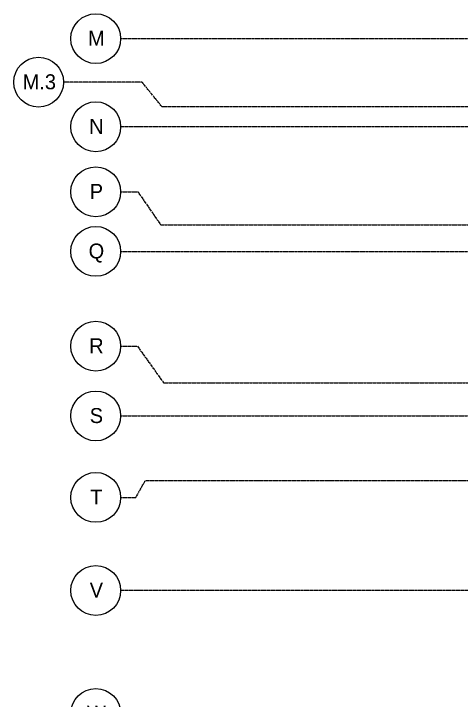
# Model space of a CAD drawing. Header units: inches. Extents: x -6955 to 13123, y -1334 to 3701.
# Drawn here: x -70.8 to 198.7, y 1567.5 to 1980.6 of the extents above; entities that cross this region are included whole.
import ezdxf
from ezdxf.enums import TextEntityAlignment as Align

# ---------------------------------------------------------------- set-up
doc = ezdxf.new("R2010")
doc.units = ezdxf.units.IN
doc.header["$MEASUREMENT"] = 0
doc.linetypes.add('CENTER2', pattern=[1.125, 0.75, -0.125, 0.125, -0.125])
doc.layers.add('A-Grid(SmallScale)', color=11, linetype='CENTER2')
doc.layers.add('S-Grid-Iden', color=7, linetype='Continuous')

# ---------------------------------------------------------------- blocks, each defined once
blk = doc.blocks.new('Column Bubble')
blk.add_circle((-0.0042, -0.0024), 0.1562)
blk.add_attdef('XX', text='', height=0.0938).set_placement((0, 0), align=Align.MIDDLE_CENTER)

msp = doc.modelspace()

# ---------------------------------------------------------------- linework, layer by layer
at = {"layer": 'A-Grid(SmallScale)'}
for p, q in [((-6.4103, 1965.5773), (3801.5897, 1965.5773)), ((3801.5897, 1912.5773), (-6.4103, 1912.5773)), ((17.7045, 1853.5773), (3801.5897, 1853.5773)), ((-6.4103, 1837.5773), (3801.5897, 1837.5773)), ((19.3911, 1758.5773), (3801.5897, 1758.5773)), ((-6.4103, 1738.5773), (3801.5897, 1738.5773)), ((3799.5897, 1699.5773), (8.3999, 1699.5773)), ((3801.5897, 1633.5773), (-6.4103, 1633.5773))]:
    msp.add_line(p, q, dxfattribs=at)
for points in [[(3801.5897, 1924.5773), (18.5272, 1924.5773), (6.4647, 1939.3898), (-40.7853, 1939.3898)], [(-6.4103, 1873.4423), (3.9452, 1873.4423), (17.7045, 1853.5773)], [(-6.4103, 1780.5934), (3.6789, 1780.5934), (19.3911, 1758.5773)], [(-6.4103, 1689.5773), (2.7583, 1689.5773), (8.3999, 1699.5773)]]:
    msp.add_lwpolyline(points, dxfattribs=at)

# ---------------------------------------------------------------- block references
at = {"layer": 'S-Grid-Iden', "xscale": 96, "yscale": 96, "zscale": 96}
for p, values in [((-21.005, 1965.8113), {'XX': 'M'}), ((-55.38, 1939.6238), {'XX': 'M.3'}), ((-21.005, 1912.8113), {'XX': 'N'}), ((-21.005, 1873.6763), {'XX': 'P'}), ((-21.005, 1837.8113), {'XX': 'Q'}), ((-21.005, 1780.8274), {'XX': 'R'}), ((-21.005, 1738.8113), {'XX': 'S'}), ((-21.005, 1689.8113), {'XX': 'T'}), ((-21.005, 1633.8113), {'XX': 'V'}), ((-21.005, 1559.8113), {'XX': 'W'})]:
    msp.add_blockref('Column Bubble', p, dxfattribs=at).add_auto_attribs(values)

doc.saveas('drawing.dxf')
